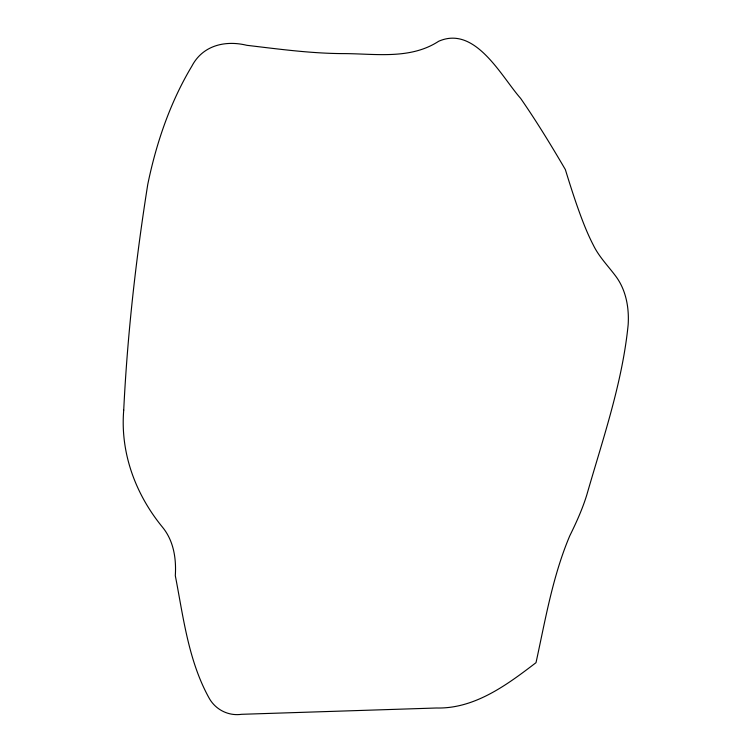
<?xml version="1.0" encoding="UTF-8"?>
<svg xmlns="http://www.w3.org/2000/svg" width="752" height="752" viewBox="0 0 752 752"><rect width="100%" height="100%" fill="white"/><g stroke="black" fill="none" stroke-linecap="round" stroke-linejoin="round"><path stroke-width="1.13" d="M123.723 410.113C120.123 452.883 135.548 494.28 162.376 527.039C173.674 540.697 176.391 558.492 175.31 575.684C183.319 616.941 188.329 660.416 208.934 697.762C215.251 709.559 228.373 716.233 241.58 714.306L436.527 707.999C474.728 708.957 507.139 684.734 536.007 662.672C545.35 619.968 552.654 576.201 569.809 535.734C576.361 522.471 582.48 508.963 586.833 494.788C602.916 438.773 622.383 382.928 628.164 324.648C629.217 307.765 626.059 289.99 615.747 276.191C608.077 265.907 598.874 256.658 593.253 244.955C586.485 231.889 581.39 218.042 576.521 204.177C572.573 192.709 568.907 181.147 565.354 169.557C551.197 145.371 536.608 121.42 520.638 98.38C501.377 76.619 475.386 25.079 438.679 41.266C410.113 59.897 375.182 53.618 343.147 53.608C310.867 53.467 278.832 49.087 246.835 45.308C225.487 40.082 202.796 45.176 191.863 66.157C170.131 102.357 156.247 143.143 147.759 184.419C135.905 259.111 127.398 334.555 123.723 410.113"/></g></svg>
